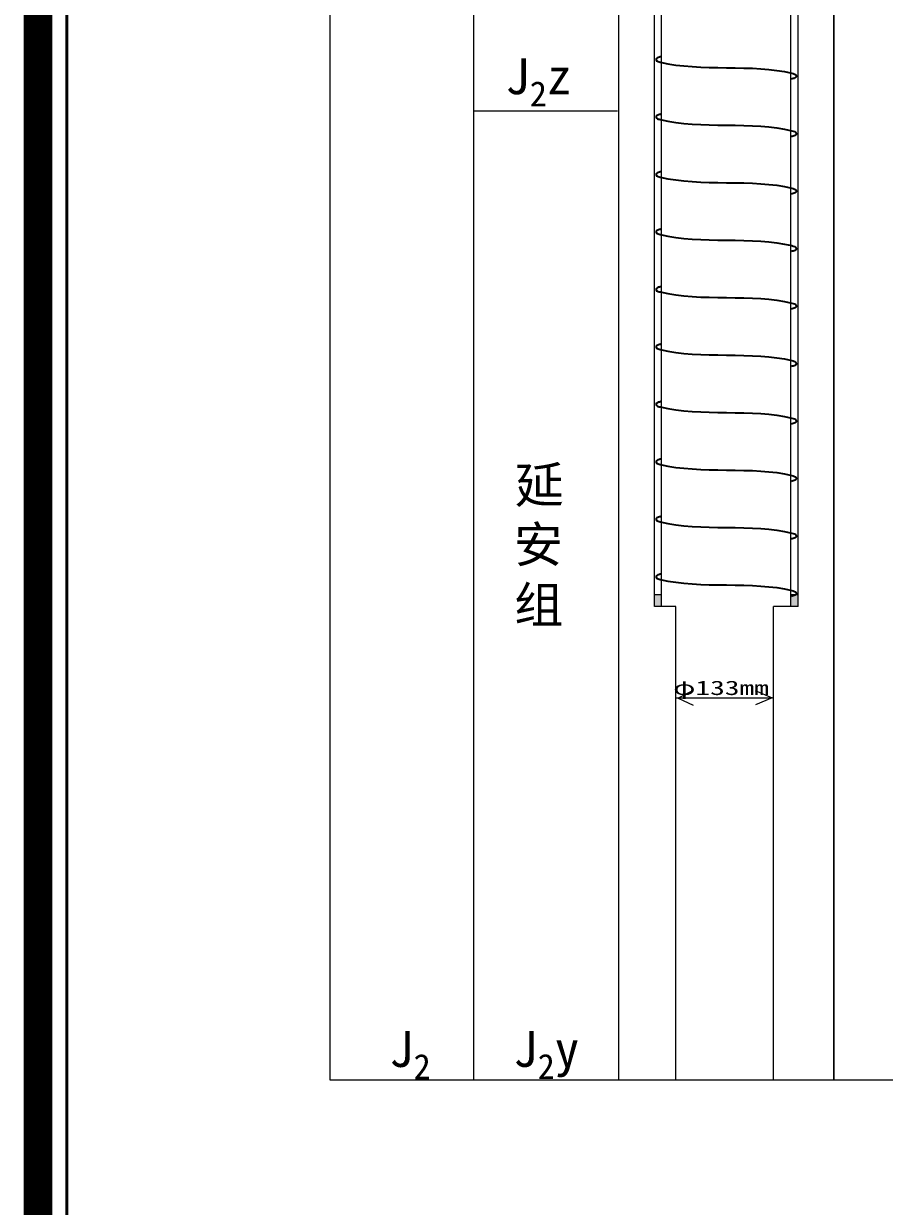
# Model space of a CAD drawing. Header units: millimetres. Extents: x -182 to 395, y -757 to 122.
# Drawn here: x -181.6 to -121.7, y -385.3 to -303 of the extents above; entities that cross this region are included whole.
import ezdxf

# ---------------------------------------------------------------- set-up
doc = ezdxf.new("R2010")
doc.units = ezdxf.units.MM
for name, color, linetype in [('KY1WT', 7, 'Continuous'), ('KY2WL', 7, 'Continuous'), ('KY6WL', 7, 'Continuous'), ('KY6WT', 7, 'Continuous'), ('图框WL', 7, 'Continuous'), ('流量点WT', 7, 'Continuous')]:
    doc.layers.add(name, color=color, linetype=linetype)
doc.styles.get("Standard").update_dxf_attribs({"font": ''})
doc.styles.get('Standard').set_extended_font_data('SimSun')

msp = doc.modelspace()

# ---------------------------------------------------------------- hatches: boundary and pattern name
at = {"layer": 'KY1WT', "lineweight": -3}
h = msp.add_hatch(color=256, dxfattribs=at)
h.paths.add_polyline_path([(-137.228, -342.788), (-137.728, -342.788), (-137.728, -343.588), (-137.228, -343.588)])
h.paths.add_polyline_path([(-127.728, -342.788), (-128.228, -342.788), (-128.228, -343.588), (-127.728, -343.588)])

# ---------------------------------------------------------------- linework, layer by layer
at = {"lineweight": 20}
for p, q in [((-160.289, -376.548), (-160.289, 30.812)), ((-150.289, -376.548), (-150.289, 22.887)), ((-140.289, -309.122), (-150.289, -309.122))]:
    msp.add_line(p, q, dxfattribs=at)
at = {"layer": 'KY1WT', "lineweight": -3}
for points in [[(-137.271, -305.331), (-137.348, -305.348), (-137.492, -305.381), (-137.632, -305.482), (-137.621, -305.621), (-134.686, -306.414), (-130.726, -305.777), (-127.966, -306.528), (-127.859, -306.616), (-127.843, -306.715), (-127.946, -306.819), (-128.107, -306.864), (-128.195, -306.888)], [(-137.271, -309.331), (-137.348, -309.348), (-137.492, -309.381), (-137.632, -309.482), (-137.621, -309.621), (-134.686, -310.414), (-130.726, -309.777), (-127.966, -310.528), (-127.859, -310.616), (-127.843, -310.715), (-127.946, -310.819), (-128.107, -310.864), (-128.195, -310.888)], [(-137.271, -313.331), (-137.348, -313.348), (-137.492, -313.381), (-137.632, -313.482), (-137.621, -313.621), (-134.686, -314.414), (-130.726, -313.777), (-127.966, -314.528), (-127.859, -314.616), (-127.843, -314.715), (-127.946, -314.819), (-128.107, -314.864), (-128.195, -314.888)], [(-137.271, -317.331), (-137.348, -317.348), (-137.492, -317.381), (-137.632, -317.482), (-137.621, -317.621), (-134.686, -318.414), (-130.726, -317.777), (-127.966, -318.528), (-127.859, -318.616), (-127.843, -318.715), (-127.946, -318.819), (-128.107, -318.864), (-128.195, -318.888)], [(-137.271, -321.331), (-137.348, -321.348), (-137.492, -321.381), (-137.632, -321.482), (-137.621, -321.621), (-134.686, -322.414), (-130.726, -321.777), (-127.966, -322.528), (-127.859, -322.616), (-127.843, -322.715), (-127.946, -322.819), (-128.107, -322.864), (-128.195, -322.888)], [(-137.271, -325.331), (-137.348, -325.348), (-137.492, -325.381), (-137.632, -325.482), (-137.621, -325.621), (-134.686, -326.414), (-130.726, -325.777), (-127.966, -326.528), (-127.859, -326.616), (-127.843, -326.715), (-127.946, -326.819), (-128.107, -326.864), (-128.195, -326.888)], [(-137.271, -329.331), (-137.348, -329.348), (-137.492, -329.381), (-137.632, -329.482), (-137.621, -329.621), (-134.686, -330.414), (-130.726, -329.777), (-127.966, -330.528), (-127.859, -330.616), (-127.843, -330.715), (-127.946, -330.819), (-128.107, -330.864), (-128.195, -330.888)], [(-137.271, -333.331), (-137.348, -333.348), (-137.492, -333.381), (-137.632, -333.482), (-137.621, -333.621), (-134.686, -334.414), (-130.726, -333.777), (-127.966, -334.528), (-127.859, -334.616), (-127.843, -334.715), (-127.946, -334.819), (-128.107, -334.864), (-128.195, -334.888)], [(-137.271, -337.331), (-137.348, -337.348), (-137.492, -337.381), (-137.632, -337.482), (-137.621, -337.621), (-134.686, -338.414), (-130.726, -337.777), (-127.966, -338.528), (-127.859, -338.616), (-127.843, -338.715), (-127.946, -338.819), (-128.107, -338.864), (-128.195, -338.888)], [(-137.271, -341.331), (-137.348, -341.348), (-137.492, -341.381), (-137.632, -341.482), (-137.621, -341.621), (-134.686, -342.414), (-130.726, -341.777), (-127.966, -342.528), (-127.859, -342.616), (-127.843, -342.715), (-127.946, -342.819), (-128.107, -342.864), (-128.195, -342.888)]]:
    msp.add_open_spline(points, degree=3, knots=[0, 0, 0, 0, 0.103891, 0.195519, 0.33561, 0.469939, 4.21122, 4.307122, 4.405243, 4.492918, 4.598411, 4.72346, 4.72346, 4.72346, 4.72346], dxfattribs=at)
at = {"layer": 'KY2WL', "lineweight": 20}
for p, q in [((-137.228, -342.788), (-137.728, -342.788)), ((-127.728, -342.788), (-128.228, -342.788)), ((-136.228, -343.588), (-137.728, -343.588)), ((-136.228, -376.548), (-136.228, -343.588)), ((-127.728, -343.588), (-129.448, -343.588)), ((-109.228, -376.548), (-160.289, -376.548))]:
    msp.add_line(p, q, dxfattribs=at)
at = {"layer": 'KY6WL', "lineweight": 20}
for p, q in [((-140.228, 10.812), (-140.228, -376.548)), ((-137.228, -343.588), (-137.228, 10.812)), ((-128.228, -343.588), (-128.228, 10.812)), ((-125.228, 10.812), (-125.228, -376.548)), ((-125.228, 10.812), (-125.228, -376.548)), ((-125.228, -376.548), (-125.228, 10.812)), ((-137.728, -343.588), (-137.728, -157.388)), ((-127.728, -343.588), (-127.728, -157.388)), ((-129.448, -376.548), (-129.448, -343.588)), ((-135.035, -349.437), (-136.082, -349.964)), ((-130.718, -349.443), (-129.524, -349.954)), ((-136.224, -349.956), (-129.524, -349.953)), ((-136.082, -349.964), (-135.035, -350.45)), ((-129.524, -349.954), (-130.697, -350.423))]:
    msp.add_line(p, q, dxfattribs=at)
at = {"layer": '图框WL'}
for points, const_width in [([(-180.637, -756.114), (-180.637, 120.642), (-180.637, 120.642), (394.036, 120.642)], 2), ([(-178.637, -754.114), (-178.637, 118.642), (-178.637, 118.642), (392.036, 118.642)], 0.2)]:
    msp.add_lwpolyline(points, dxfattribs=dict(at, const_width=const_width))

# ---------------------------------------------------------------- texts
at = {"layer": 'KY2WL'}
for s, p in [('延', (-147.448, -336.368)), ('安', (-147.515, -340.522)), ('组', (-147.481, -344.72))]:
    msp.add_text(s, height=2.5, dxfattribs=at).set_placement(p)
at = {"layer": 'KY6WT', "width": 1.5}
msp.add_text('φ133mm', height=1, dxfattribs=at).set_placement((-136.418, -349.75))
at = {"layer": '流量点WT', "char_height": 2.5, "attachment_point": 1}
for s, insert in [('\\A1;J{\\H0.7x;\\S^ 2;}z', (-148.103, -305.434)), ('\\A1;J{\\H0.7x;\\S^ 2;}', (-156.189, -373.136)), ('\\A1;J{\\H0.7x;\\S^ 2;}y', (-147.554, -373.128))]:
    msp.add_mtext_dynamic_manual_height_columns(s, width=6.96582, gutter_width=12.5, heights=[0], dxfattribs=dict(at, insert=insert))

doc.saveas('drawing.dxf')
